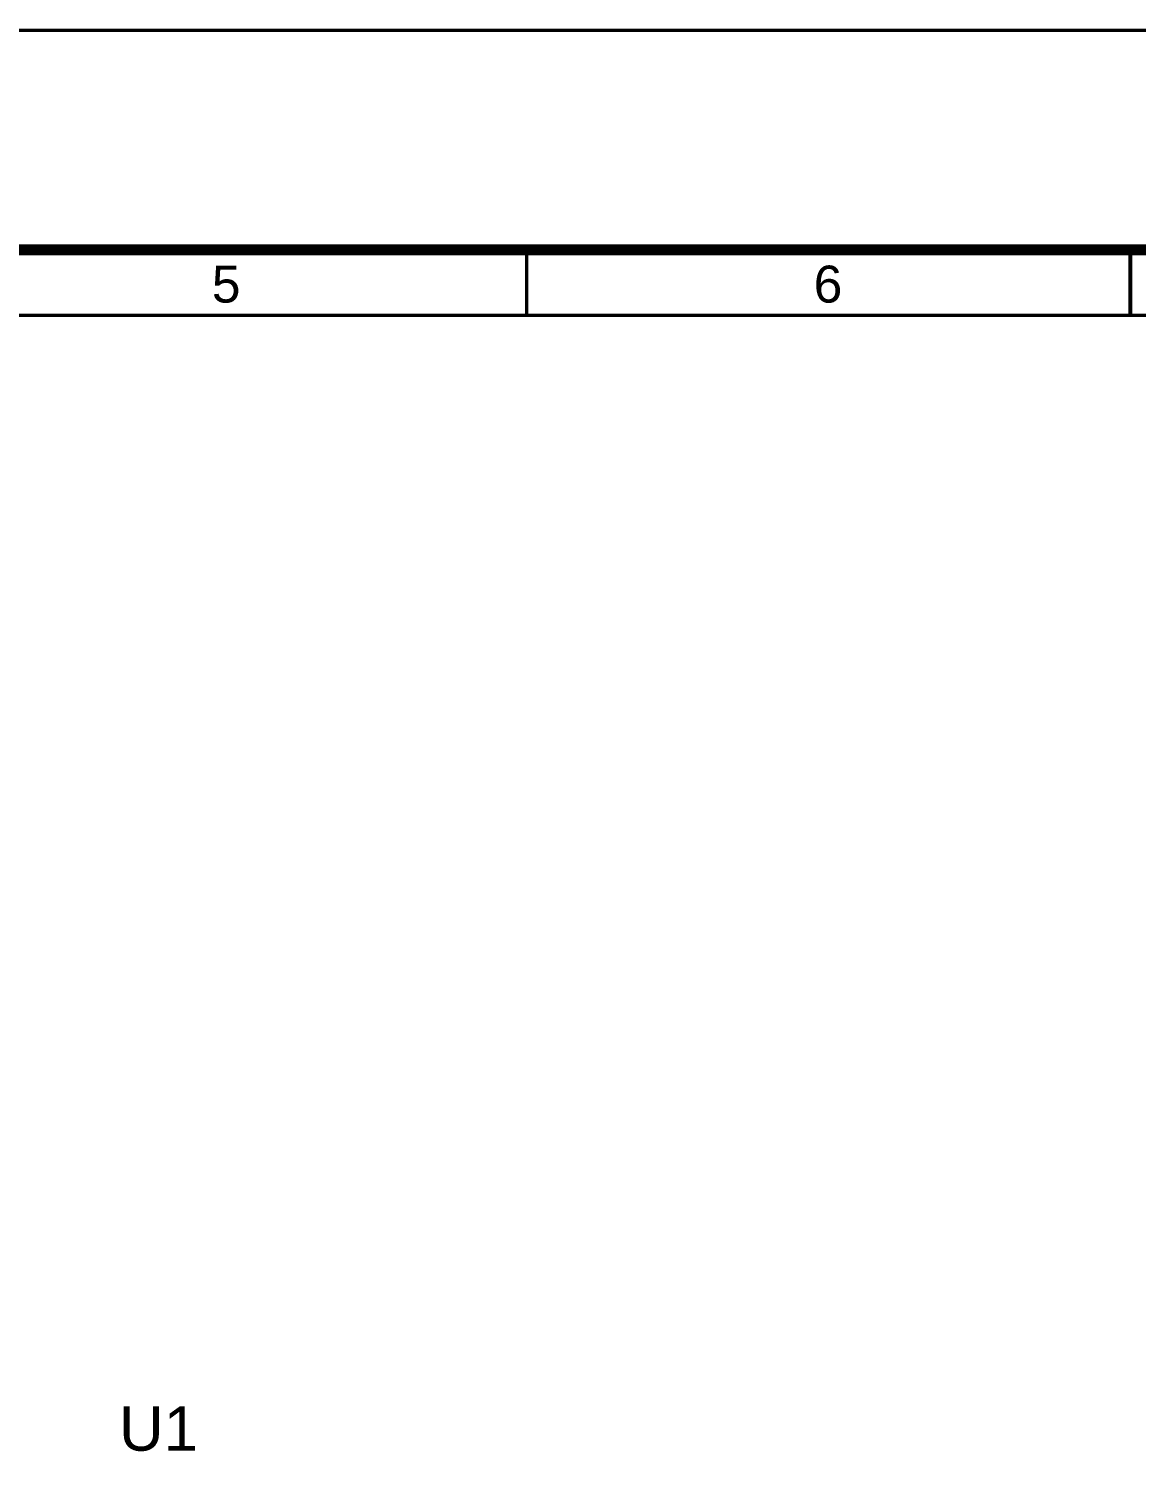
# Model space of a CAD drawing. Header units: millimetres. Extents: x -135 to 420, y 0 to 297.
# Drawn here: x 217.4 to 292.4, y 200.1 to 297.2 of the extents above; entities that cross this region are included whole.
import ezdxf
from ezdxf.enums import TextEntityAlignment as Align

# ---------------------------------------------------------------- set-up
doc = ezdxf.new("R2010")
doc.units = ezdxf.units.MM
doc.layers.add('eProC - L2', color=41, linetype='Continuous', lineweight=20)
doc.styles.get("Standard").update_dxf_attribs({"font": 'arial.ttf'})

# ---------------------------------------------------------------- blocks, each defined once
blk = doc.blocks.new('eproc_rotulo_010')
at = {"layer": 'eProC - L2', "color": 0, "lineweight": 5, "const_width": 0.233}
blk.add_lwpolyline([(0.116, 297.117), (420.116, 297.117), (420.116, 0.116), (0.116, 0.116), (0.116, 297.117)], dxfattribs=at)
at = {"layer": 'eProC - L2', "color": 0}
blk.add_lwpolyline([(420.116, 0.116), (420.116, 297.117), (0.116, 297.117), (0.116, 0.116), (420.116, 0.116)], dxfattribs=at)
at = {"layer": 'eProC - L2', "color": 0, "lineweight": 40, "const_width": 0.75}
blk.add_lwpolyline([(5.916, 7.128), (414.367, 7.105), (414.401, 282.244), (5.95, 282.267)], close=True, dxfattribs=at)
at = {"layer": 'eProC - L2', "color": 0, "lineweight": 5, "const_width": 0.233}
for points in [[(251.122, 277.823), (210.226, 277.823), (210.226, 282.258), (251.122, 282.258)], [(292.018, 277.819), (251.122, 277.819), (251.122, 282.253), (292.018, 282.253)], [(332.863, 277.819), (291.967, 277.819), (291.967, 282.253), (332.863, 282.253)]]:
    blk.add_lwpolyline(points, close=True, dxfattribs=at)
at = {"layer": 'eProC - L2', "color": 0, "lineweight": 20, "char_height": 2.5, "attachment_point": 8}
for s, insert in [('{\\fArial|b0|i0|c0|p18;5}', (230.768, 278.651)), ('{\\fArial|b0|i0|c0|p18;6}', (271.519, 278.651))]:
    blk.add_mtext(s, dxfattribs=dict(at, insert=insert))
at = {"layer": 'eProC - L2', "color": 0}
for tag, p in [('GR', (386.111, 16.997)), ('PGRAL', (411.757, 17.25)), ('PG', (382.349, 11.126)), ('PAGT', (408.547, 11.125)), ('PT', (394.046, 11.125))]:
    blk.add_attdef(tag, text='', height=3, dxfattribs=at).set_placement(p, align=Align.MIDDLE_CENTER)
for tag, height, p in [('CONF', 2.305, (60.164, 14.76)), ('CLIENTE', 2.305, (111.995, 14.742)), ('DESC_1', 2.5, (262.253, 14.938)), ('DESC__2', 1.8, (262.253, 10.507)), ('ULT', 2.305, (60.164, 8.785)), ('ARCH', 2.305, (98.324, 8.464)), ('FECHA', 2.305, (139.944, 8.501))]:
    blk.add_attdef(tag, text='', height=height, dxfattribs=at).set_placement(p, align=Align.CENTER)
at = {"layer": 'eProC - L2', "color": 0, "flags": 9}
blk.add_attdef('WD_TB', (0.116, 0.116), '', height=2.5, dxfattribs=at)

msp = doc.modelspace()

# ---------------------------------------------------------------- block references
at = {"layer": 'eProC - L2'}
msp.add_blockref('eproc_rotulo_010', (0, 0), dxfattribs=at)

# ---------------------------------------------------------------- texts
msp.add_attdef('U1', (223.51, 200.935), 'KXXX.X', height=3, dxfattribs=at)

doc.saveas('drawing.dxf')
